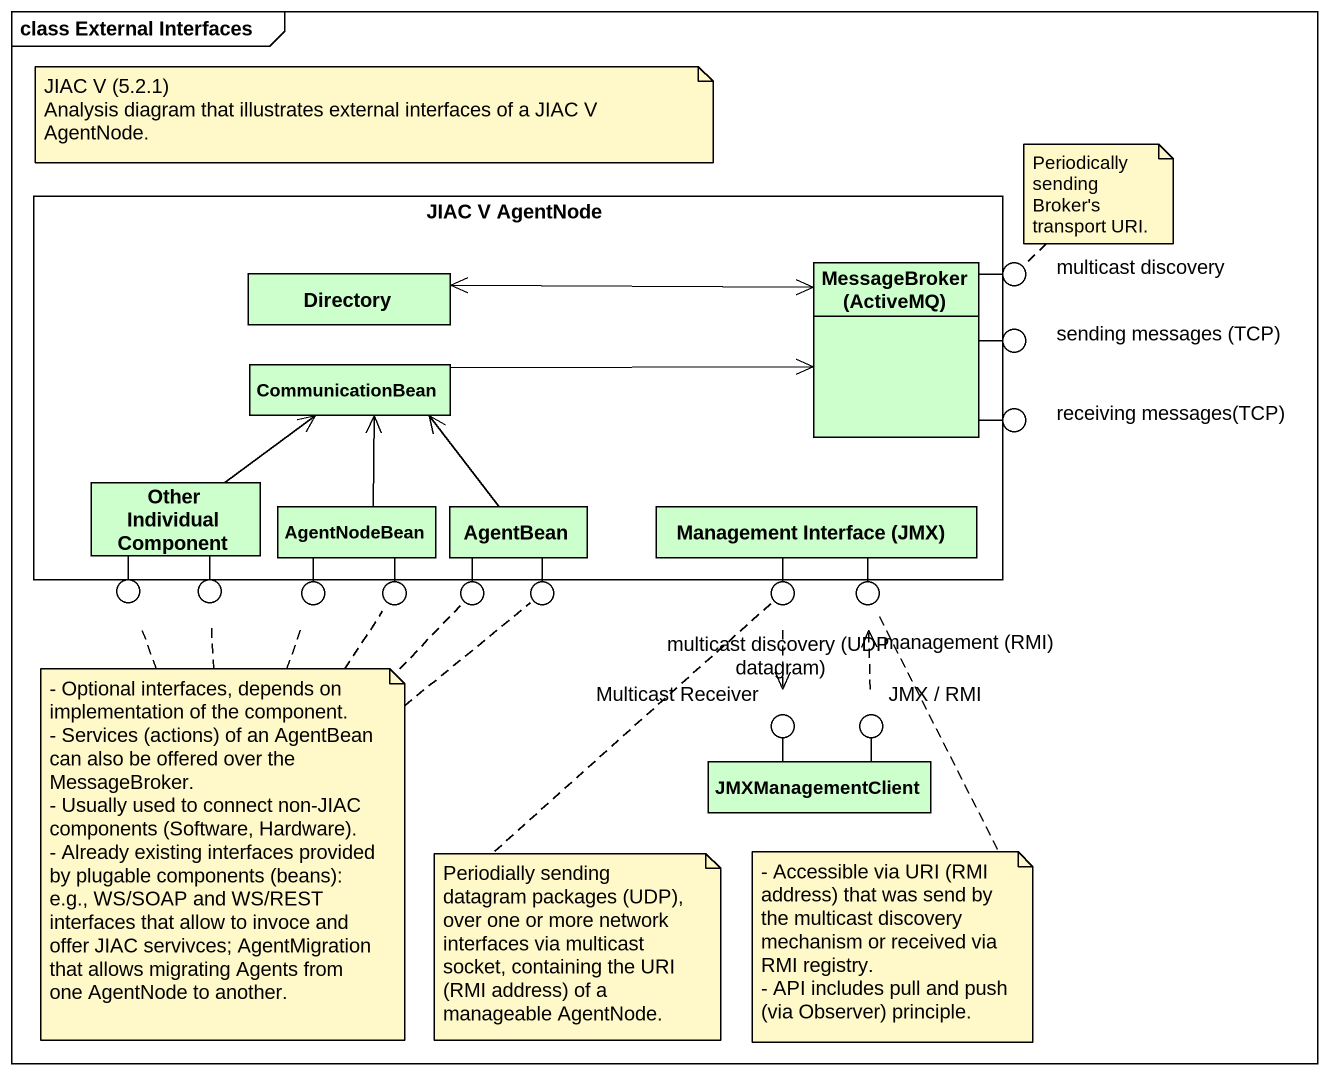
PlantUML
@startuml
mainframe class External Interfaces
allowmixing
hide circle
hide empty members
rectangle "JIAC V AgentNode" as JIAC_V_AgentNode {
  class Directory #CCFFCC
  class "MessageBroker (ActiveMQ)" as MessageBroker_ActiveMQ #CCFFCC
  class CommunicationBean #CCFFCC
  class "Other Individual Component" as Other_Individual_Component #CCFFCC
  class AgentNodeBean #CCFFCC
  class AgentBean #CCFFCC
  class "Management Interface (JMX)" as Management_Interface_JMX #CCFFCC
}
() "multicast discovery" as multicast_discovery
() "sending messages (TCP)" as sending_messages_TCP
() "receiving messages(TCP)" as receiving_messages_TCP #CCFFFF
() " " as lollipop1 #CCFFFF
() " " as lollipop2
() " " as lollipop3 #CCFFFF
() " " as lollipop4
() " " as lollipop5 #CCFFFF
() " " as lollipop6
() "multicast discovery (UDP datagram)" as multicast_discovery_UDP
() "management (RMI)" as management_RMI #CCFFFF
() "Multicast Receiver" as Multicast_Receiver #CCFFFF
() "JMX / RMI" as JMX_RMI
class JMXManagementClient #CCFFCC
MessageBroker_ActiveMQ -up- multicast_discovery
MessageBroker_ActiveMQ -right- sending_messages_TCP
MessageBroker_ActiveMQ -right- receiving_messages_TCP
Other_Individual_Component -- lollipop1
Other_Individual_Component -- lollipop2
AgentNodeBean -- lollipop3
AgentNodeBean -- lollipop4
AgentBean -- lollipop5
AgentBean -- lollipop6
Management_Interface_JMX -- multicast_discovery_UDP
Management_Interface_JMX -- management_RMI
JMXManagementClient -up- Multicast_Receiver
JMXManagementClient -up- JMX_RMI
Directory <-right-> MessageBroker_ActiveMQ
CommunicationBean -right-> MessageBroker_ActiveMQ
Other_Individual_Component -up-> CommunicationBean
AgentNodeBean -up-> CommunicationBean
AgentBean -up-> CommunicationBean
multicast_discovery_UDP ..> Multicast_Receiver
JMX_RMI .up.> management_RMI
note as N1
  JIAC V (5.2.1)
  Analysis diagram that illustrates external interfaces of a JIAC V AgentNode.
end note
note top of multicast_discovery : Periodically sending Broker's transport URI.
note as N3
  - Optional interfaces, depends on implementation of the component.
  - Services (actions) of an AgentBean can also be offered over the MessageBroker.
  - Usually used to connect non-JIAC components (Software, Hardware).
  - Already existing interfaces provided by plugable components (beans): e.g., WS/SOAP and WS/REST interfaces that allow to invoce and offer JIAC servivces; AgentMigration that allows migrating Agents from one AgentNode to another.
end note
N3 .. lollipop1
N3 .. lollipop2
N3 .. lollipop3
N3 .. lollipop4
N3 .. lollipop5
N3 .. lollipop6
note bottom of multicast_discovery_UDP : Periodially sending datagram packages (UDP), over one or more network interfaces via multicast socket, containing the URI (RMI address) of a manageable AgentNode.
note bottom of management_RMI
  - Accessible via URI (RMI address) that was send by the multicast discovery mechanism or received via RMI registry.
  - API includes pull and push (via Observer) principle.
end note
@enduml
